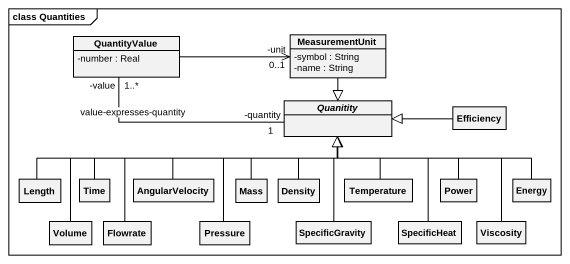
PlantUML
@startuml
mainframe class Quantities
hide circle
hide empty members
skinparam classAttributeIconSize 0
class QuantityValue {
  -number : Real
}
class MeasurementUnit {
  -symbol : String
  -name : String
}
abstract class Quanitity
class Efficiency
class Length
class Time
class AngularVelocity
class Mass
class Density
class Temperature
class Power
class Energy
class Volume
class Flowrate
class Pressure
class SpecificGravity
class SpecificHeat
class Viscosity
MeasurementUnit "-unit\n0..1" <-left- QuantityValue
MeasurementUnit --|> Quanitity
Quanitity "1\n-quantity" -left- "1..*\n-value" QuantityValue : value-expresses-quantity
Efficiency -left-|> Quanitity
Length -right-|> Quanitity
Time -right-|> Quanitity
AngularVelocity -right-|> Quanitity
Mass -up-|> Quanitity
Density -up-|> Quanitity
Temperature -up-|> Quanitity
Power -left-|> Quanitity
Energy -left-|> Quanitity
Volume -right-|> Quanitity
Flowrate -right-|> Quanitity
Pressure -up-|> Quanitity
SpecificGravity -up-|> Quanitity
SpecificHeat -up-|> Quanitity
Viscosity -up-|> Quanitity
@enduml
